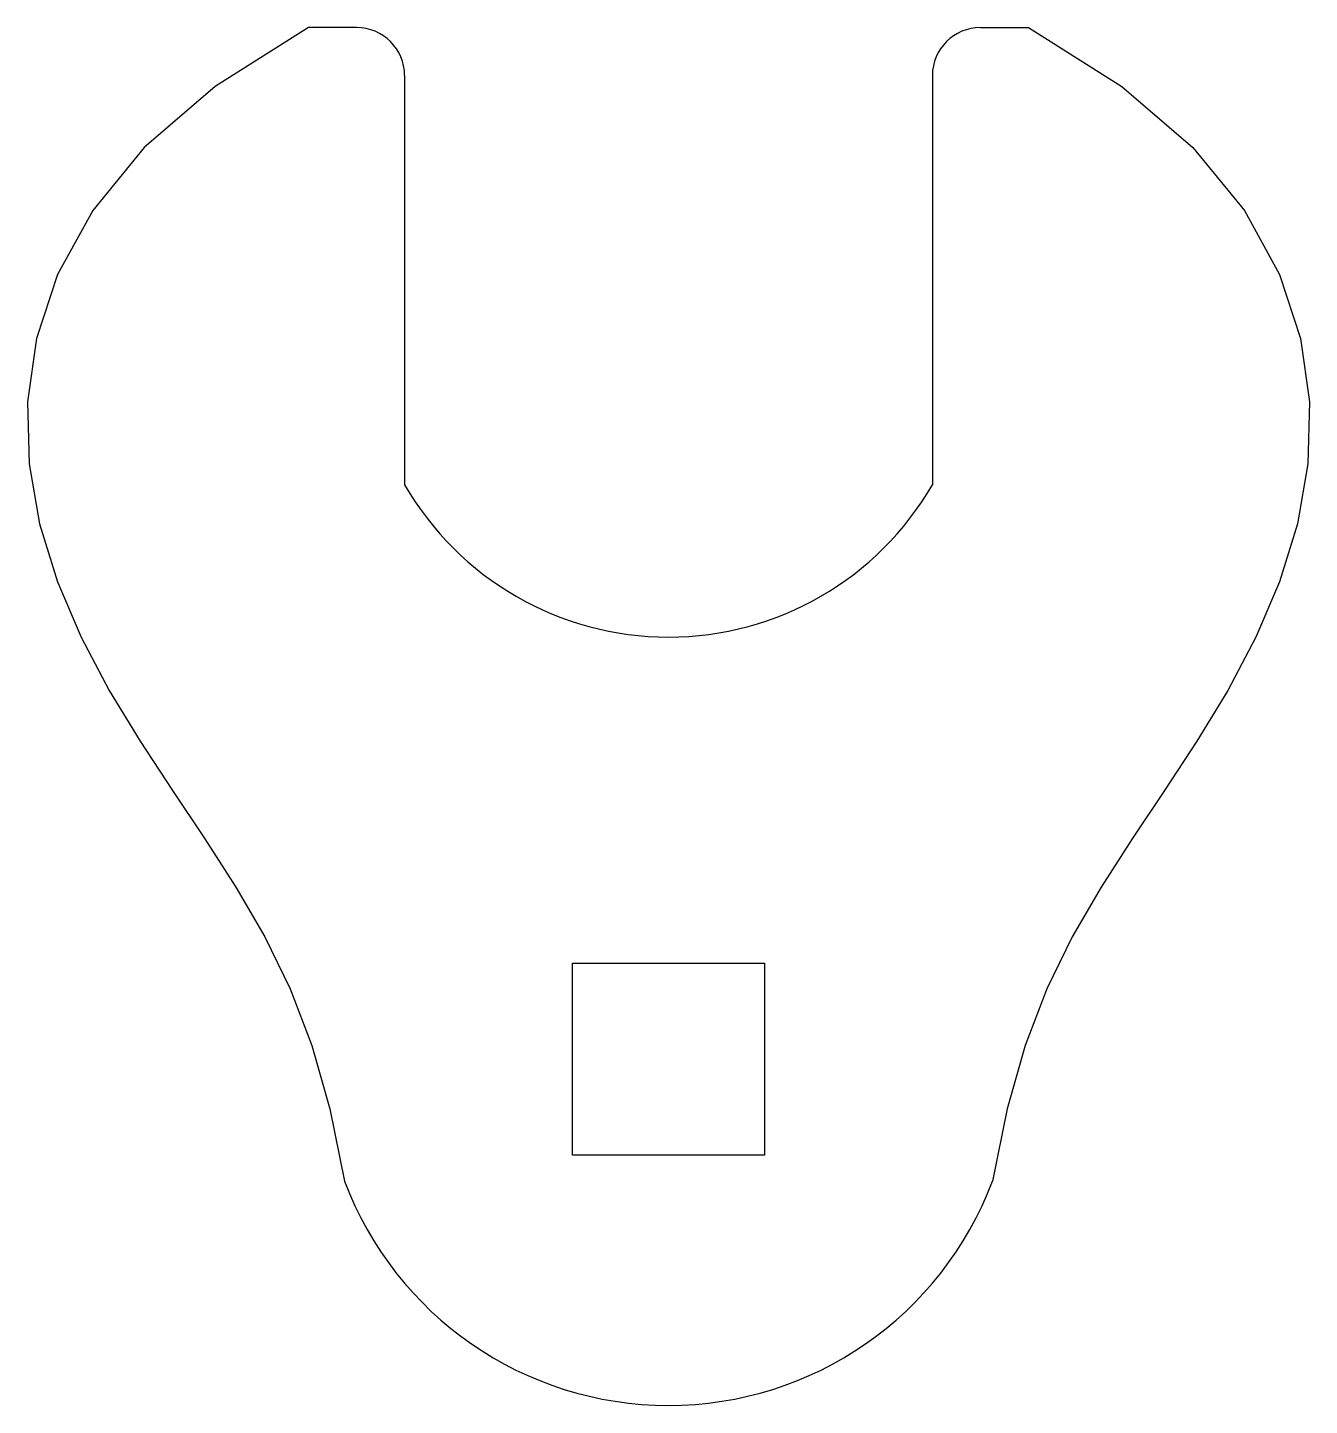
# Model space of a CAD drawing. Extents: x 266.7 to 270.04, y 187.09 to 190.68.
import ezdxf

# ---------------------------------------------------------------- set-up
doc = ezdxf.new("R2010")
doc.units = 0
doc.header["$MEASUREMENT"] = 0
doc.layers.add('CUT', color=1, linetype='CONTINUOUS')

msp = doc.modelspace()

# ---------------------------------------------------------------- linework, layer by layer
at = {"layer": 'CUT', "color": 1, "linetype": 'CONTINUOUS', "ltscale": 12}
for p, q in [((267.5551, 190.6779), (267.4301, 190.6779)), ((269.1801, 190.6779), (269.3051, 190.6779)), ((267.6801, 190.5529), (267.6801, 189.4871)), ((269.0551, 190.5529), (269.0551, 189.4871)), ((268.1176, 188.2404), (268.6176, 188.2404)), ((268.1176, 187.7404), (268.1176, 188.2404)), ((268.6176, 188.2404), (268.6176, 187.7404)), ((268.6176, 187.7404), (268.1176, 187.7404))]:
    msp.add_line(p, q, dxfattribs=at)
for points in [[(267.4301, 190.6779, 0), (267.1863, 190.5247, 0), (267.0018, 190.3652, 0), (266.8675, 190.2013, 0), (266.7759, 190.035, 0), (266.721, 189.8683, 0), (266.6979, 189.7033, 0), (266.702, 189.5418, 0), (266.7292, 189.3852, 0), (266.7756, 189.2343, 0), (266.8373, 189.0898, 0), (266.9104, 188.9514, 0), (266.9911, 188.8187, 0), (267.0754, 188.6903, 0), (267.1598, 188.5645, 0), (267.2408, 188.4386, 0), (267.3156, 188.3096, 0), (267.382, 188.1736, 0), (267.4387, 188.0259, 0), (267.4854, 187.8613, 0), (267.5235, 187.6732, 0)], [(269.3051, 190.6779, 0), (269.5488, 190.5247, 0), (269.7333, 190.3652, 0), (269.8677, 190.2013, 0), (269.9593, 190.035, 0), (270.0142, 189.8683, 0), (270.0373, 189.7033, 0), (270.0332, 189.5418, 0), (270.0059, 189.3852, 0), (269.9595, 189.2343, 0), (269.8978, 189.0898, 0), (269.8247, 188.9514, 0), (269.7441, 188.8187, 0), (269.6598, 188.6903, 0), (269.5754, 188.5645, 0), (269.4944, 188.4386, 0), (269.4195, 188.3096, 0), (269.3532, 188.1736, 0), (269.2965, 188.0259, 0), (269.2498, 187.8613, 0), (269.2117, 187.6732, 0)]]:
    msp.add_polyline3d(points, dxfattribs=at)
for centre, radius, start, end in [((267.5551, 190.5529), 0.125, 0, 90), ((269.1801, 190.5529), 0.125, 90, 180), ((268.3676, 189.884), 0.7939, 210, 330), ((268.3676, 187.9904), 0.9017, 200.5924, 339.4076)]:
    msp.add_arc(centre, radius, start, end, dxfattribs=at)

doc.saveas('drawing.dxf')
